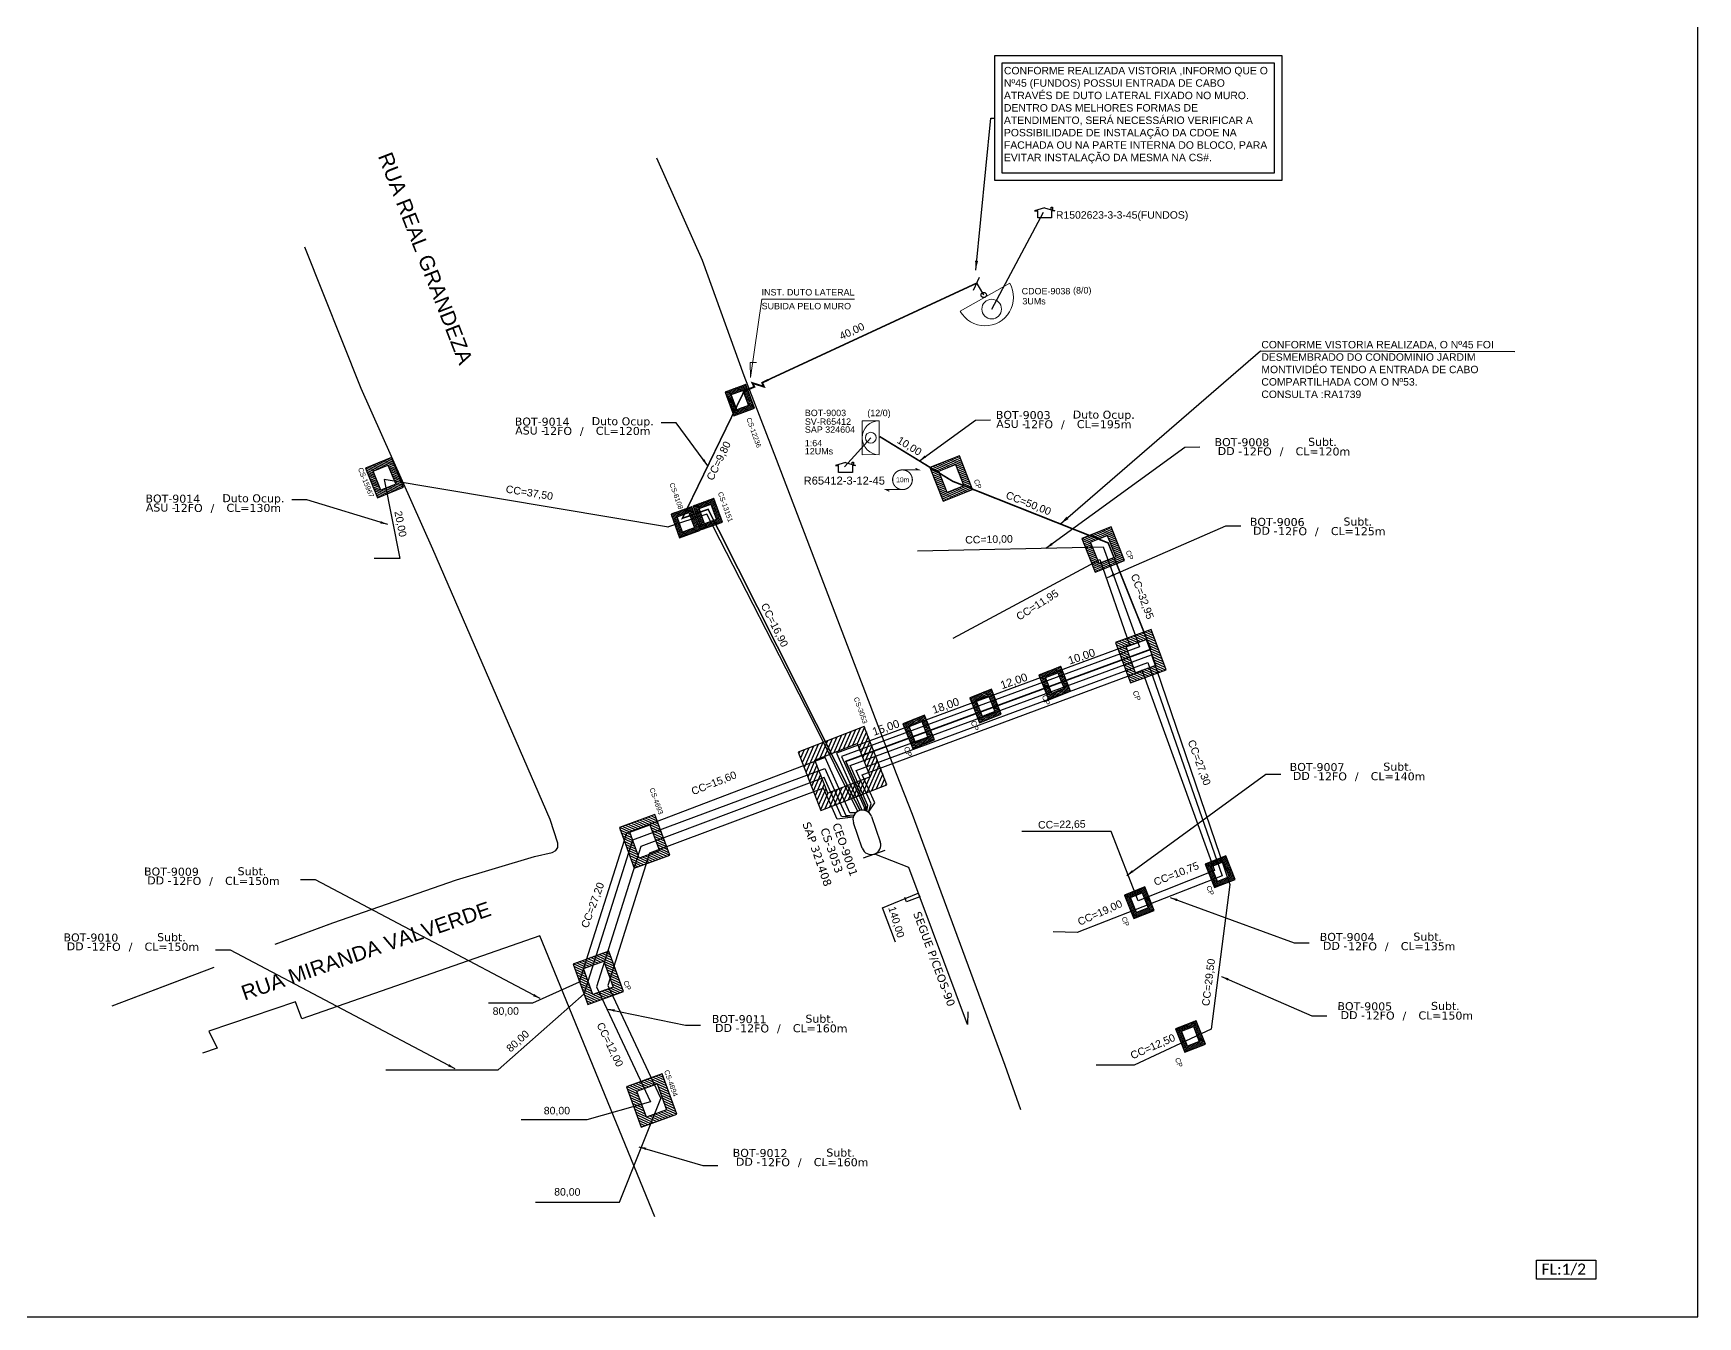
# Model space of a CAD drawing. Header units: metres. Extents: x -1286 to 428, y -500 to 94.
# Drawn here: x -892.5 to -445.1, y -499.8 to -154.9 of the extents above; entities that cross this region are included whole.
import ezdxf
from ezdxf.enums import TextEntityAlignment as Align

# ---------------------------------------------------------------- set-up
doc = ezdxf.new("R2010")
doc.units = ezdxf.units.M
for name, color, linetype in [('10.1-Caixas Subterrâneas', 5, 'Continuous'), ('20.4-CEOS', 1, 'Continuous'), ('20.5-CEO', 1, 'Continuous'), ('CAP a instalar', 1, 'Continuous'), ('Folga', 1, 'Continuous'), ('label_cabos', 7, 'Continuous'), ('Legenda', 1, 'Continuous'), ('QUADRA', 7, 'Continuous'), ('Subida Lateral', 5, 'Continuous')]:
    doc.layers.add(name, color=color, linetype=linetype)
for name, color, linetype, lineweight in [("20.0-LEGENDA DOS CDO'S", 1, 'Continuous', 0), ('20.1-CDO_INTERIOR', 1, 'Continuous', 0), ('Segmento Logradouro Texto', 238, 'Continuous', 0)]:
    doc.layers.add(name, color=color, linetype=linetype, lineweight=lineweight)
doc.layers.add('EXTRA', color=50, linetype='Continuous', plot=False)
doc.styles.add('ARIAL', font='arial.ttf')
doc.styles.add('DIGICADE', font='arial.ttf')
doc.styles.add('siredit', font='verdana.ttf')
doc.styles.add('WMF-Calibri0', font='calibri.ttf')
doc.linetypes.add('FENCELINE1', pattern='A,0.25,-0.1,[133,ltypeshp.shx,S=0.1,R=0,X=-0.1,Y=0],-0.1,1', length=1.45)
doc.dimstyles.new('ISO-25', dxfattribs={"dimtxt": 2.5, "dimasz": 2.5, "dimexe": 1.25, "dimexo": 0.625, "dimtad": 1, "dimtxsty": 'Standard', "dimcen": 2.5, "dimadec": 0, "dimazin": 0, "dimtfac": 1, "dimtmove": 0, "dimatfit": 3, "dimfxl": 0, "dimarcsym": 0})

# ---------------------------------------------------------------- blocks, each defined once
blk = doc.blocks.new('*X70')
at = {"color": 0, "linetype": 'Continuous'}
for p, q in [((-1.25, 0.34099), (-0.49099, 1.1)), ((-1.25, 0.517767), (-0.667767, 1.1)), ((-1.25, 0.694544), (-0.844544, 1.1)), ((-1.25, 0.87132), (-1.02132, 1.1)), ((-1.25, 1.048097), (-1.198097, 1.1)), ((-1.25, 0.164214), (-0.8035, 0.610714)), ((-0.789214, 0.625), (-0.314214, 1.1)), ((-0.612437, 0.625), (-0.137437, 1.1)), ((-0.43566, 0.625), (0.03934, 1.1)), ((-0.258883, 0.625), (0.216117, 1.1)), ((-0.082107, 0.625), (0.392893, 1.1)), ((0.09467, 0.625), (0.56967, 1.1)), ((0.271447, 0.625), (0.746447, 1.1)), ((0.448223, 0.625), (0.923223, 1.1)), ((0.625, 0.625), (1.1, 1.1)), ((0.801777, 0.625), (1.25, 1.073223)), ((0.8035, 0.449947), (1.25, 0.896447)), ((0.8035, 0.27317), (1.25, 0.71967)), ((-1.25, -0.012563), (-0.8035, 0.433937)), ((-1.25, -0.18934), (-0.8035, 0.25716)), ((-1.25, -0.366117), (-0.8035, 0.080383)), ((0.8035, 0.096393), (1.25, 0.542893)), ((0.8035, -0.080383), (1.25, 0.366117)), ((0.8035, -0.25716), (1.25, 0.18934)), ((0.8035, -0.433937), (1.25, 0.012563)), ((-1.25, -0.542893), (-0.8035, -0.096393)), ((-1.25, -0.71967), (-0.8035, -0.27317)), ((-1.25, -0.896447), (-0.8035, -0.449947)), ((0.49099, -1.1), (1.25, -0.34099)), ((0.667767, -1.1), (1.25, -0.517767)), ((0.8035, -0.610714), (1.25, -0.164214)), ((-1.25, -1.073223), (-0.801777, -0.625)), ((-1.1, -1.1), (-0.625, -0.625)), ((-0.923223, -1.1), (-0.448223, -0.625)), ((-0.746447, -1.1), (-0.271447, -0.625)), ((-0.56967, -1.1), (-0.09467, -0.625)), ((-0.392893, -1.1), (0.082107, -0.625)), ((-0.216117, -1.1), (0.258883, -0.625)), ((-0.03934, -1.1), (0.43566, -0.625)), ((0.137437, -1.1), (0.612437, -0.625)), ((0.314214, -1.1), (0.789214, -0.625)), ((0.844544, -1.1), (1.25, -0.694544)), ((1.02132, -1.1), (1.25, -0.87132)), ((1.198097, -1.1), (1.25, -1.048097))]:
    blk.add_line(p, q, dxfattribs=at)
blk = doc.blocks.new('MANHOLE_MQ')
at = {"color": 0, "linetype": 'Continuous'}
for p, q in [((0.00000623, 0.00000569), (-0.00000627, 0.00000569)), ((-0.00000627, 0.00000569), (-0.00000627, -0.00000531)), ((-0.00000404, 0.00000331), (0.00000399, 0.00000331)), ((-0.00000404, -0.00000294), (-0.00000404, 0.00000331)), ((0.00000399, 0.00000331), (0.00000399, -0.00000294)), ((0.00000623, -0.00000531), (0.00000623, 0.00000569)), ((-0.00000627, -0.00000531), (0.00000623, -0.00000531)), ((0.00000399, -0.00000294), (-0.00000404, -0.00000294)), ((0.00000399, -0.00000294), (0.00000399, -0.00000294))]:
    blk.add_line(p, q, dxfattribs=at)
at = {"color": 0, "linetype": 'Continuous', "xscale": 5e-06, "yscale": 5e-06, "zscale": 1e-05}
blk.add_blockref('*X70', (-0.00000002, 0.00000019), dxfattribs=at)
blk = doc.blocks.new('LEGENDA DOS CABOS')
at = {"layer": 'EXTRA', "color": 0, "style": 'siredit'}
for tag, p in [('ID', (4.6, 0.97)), ('XX', (9.03, 0.97))]:
    blk.add_attdef(tag, text='', height=0.48, rotation=359.69, dxfattribs=at).set_placement(p, align=Align.MIDDLE_CENTER)
at = {"layer": 'Legenda', "color": 0, "style": 'siredit'}
for tag, p in [('TIPO_CABO', (1.31, 0)), ('CABO', (4.69, -0.05)), ('/', (6.81, -0.05)), ('METROS', (10.03, -0.05))]:
    blk.add_attdef(tag, text='', height=0.8, rotation=359.69, dxfattribs=at).set_placement(p, align=Align.MIDDLE_CENTER)
blk = doc.blocks.new('SURVEY_SURVEY')
for p, q in [((0, 0.0000127), (-0.0000126, 0.000009)), ((-0.0000126, 0.000009), (-0.0000086, 0.000009)), ((-0.0000086, 0), (-0.0000086, 0.000009)), ((0.0000086, 0), (-0.0000086, 0)), ((0, 0.0000127), (0.0000126, 0.000009)), ((0.0000084, 0.0000132), (0.0000098, 0.0000132)), ((0.0000084, 0.0000103), (0.0000084, 0.0000132)), ((0.0000126, 0.000009), (0.0000086, 0.000009)), ((0.0000086, 0.000009), (0.0000086, 0)), ((0.0000098, 0.0000132), (0.0000098, 0.0000099))]:
    blk.add_line(p, q)
blk = doc.blocks.new('A$C07E14978')
at = {"layer": 'Folga', "color": 0, "const_width": 0.146}
blk.add_lwpolyline([(2.23, 2.92, 1.000012), (2.23, 0.28, 0.999978)], format="xyb", close=True, dxfattribs=at)
at = {"layer": 'Folga', "color": 0, "const_width": 0.137}
for points in [[(2.23, 2.92), (4.42, 2.92), (3.98, 3.13)], [(2.23, 0.28), (0.03, 0.28), (0.47, 0.06)]]:
    blk.add_lwpolyline(points, dxfattribs=at)
at = {"layer": 'Folga', "color": 0}
blk.add_text('10m', height=0.659, dxfattribs=at).set_placement((1.38, 1.27))

msp = doc.modelspace()

# ---------------------------------------------------------------- linework, layer by layer
msp.add_lwpolyline([(-1286.07, -499.81), (-445.07, -499.81), (-445.07, 94.19), (-1286.07, 94.19)], close=True)
at = {"color": 3}
for points in [[(-634, -160.82), (-556.88, -160.82), (-556.88, -194.48), (-634, -194.48)], [(-632, -162.82), (-558.88, -162.82), (-558.88, -192.48), (-632, -192.48)]]:
    msp.add_lwpolyline(points, close=True, dxfattribs=at)
at = {"color": 4}
for points in [[(-634.84, -229), (-620.88, -202.92)], [(-667.34, -263.56), (-674.41, -271.37)]]:
    msp.add_lwpolyline(points, dxfattribs=at)
at = {"color": 3}
msp.add_lwpolyline([(-639.72, -223.95), (-638.09, -220.4)], dxfattribs=at)
at = {"color": 7}
msp.add_lwpolyline([(-488.37, -484.64), (-472.44, -484.64), (-472.44, -489.7), (-488.37, -489.7)], close=True, dxfattribs=at)
at = {"layer": '10.1-Caixas Subterrâneas', "color": 30}
msp.add_lwpolyline([(-660.71, -399.19), (-664.21, -389.9), (-654.61, -385.95), (-654.15, -386.97), (-657.77, -388.29), (-658.22, -387.13)], dxfattribs=at)
at = {"layer": "20.0-LEGENDA DOS CDO'S", "color": 1}
msp.add_line((-643.28, -229.6), (-629.97, -222.07), dxfattribs=at)
at = {"layer": "20.0-LEGENDA DOS CDO'S", "color": 2}
msp.add_lwpolyline([(-671.73, -226.33), (-696.61, -226.33), (-699.7, -247.38), (-699.72, -243.37), (-698.02, -243.37)], dxfattribs=at)
at = {"layer": "20.0-LEGENDA DOS CDO'S", "color": 1}
msp.add_circle((-634.84, -229), 2.64, dxfattribs=at)
msp.add_arc((-636.63, -225.84), 7.65, 209.4851, 29.4851, dxfattribs=at)
at = {"layer": '20.1-CDO_INTERIOR', "color": 1, "lineweight": 18}
msp.add_lwpolyline([(-669.62, -268.13), (-669.63, -258.99), (-665.06, -258.99), (-665.05, -268.12)], close=True, dxfattribs=at)
msp.add_circle((-667.34, -263.56), 1.46, dxfattribs=at)
msp.add_arc((-665.06, -263.56), 4.57, 90.0276, 270.0276, dxfattribs=at)
at = {"layer": '20.5-CEO', "color": 5}
for p, q in [((-667.14, -365.38), (-664.78, -372.2)), ((-669.64, -373.89), (-672, -367.06))]:
    msp.add_line(p, q, dxfattribs=at)
msp.add_lwpolyline([(-669.3, -376.49), (-663.44, -374.46)], dxfattribs=at)
for centre, start, end in [((-669.57, -366.22), 19.0935, 199.0935), ((-667.21, -373.04), 199.0935, 19.0935)]:
    msp.add_arc(centre, 2.57, start, end, dxfattribs=at)
at = {"layer": 'CAP a instalar', "color": 1, "linetype": 'FENCELINE1', "ltscale": 5, "const_width": 0.4}
for points in [[(-694.84, -247.97), (-638.86, -222.02), (-636.98, -225.22)], [(-701.52, -251.33), (-717.98, -285.23), (-711.06, -282.81), (-670.24, -363.74)]]:
    msp.add_lwpolyline(points, dxfattribs=at)
at = {"layer": 'CAP a instalar', "color": 1, "linetype": 'FENCELINE1', "ltscale": 5}
msp.add_lwpolyline([(-664.94, -263.26, 0.43, 0.43, 0), (-645.36, -275.26, 0.43, 0.43, 0), (-603.53, -291.85, 0.43, 0.43, 0), (-592.06, -320.43, 0.43, 0.43, 0), (-668.57, -348.54, 0.43, 0.43, 0), (-674.07, -350.56, 0.43, 0.43, 0), (-668.7, -362.59, 0.43, 0.43, 0), (-668.68, -363.81, 0, 0, 0)], format="xyseb", dxfattribs=at)
at = {"layer": 'CAP a instalar', "color": 7, "linetype": 'FENCELINE1', "ltscale": 5}
for points in [[(-721.73, -287.59), (-798.15, -274.82), (-793.95, -296.06), (-800.84, -296)], [(-683.04, -339.5), (-711.38, -284.15), (-721.96, -287.65)], [(-654.8, -293.93), (-604.84, -292.91), (-595.14, -319.8), (-675.19, -349.23), (-669.09, -362.9), (-669.15, -363.65)], [(-645.24, -317.45), (-605.76, -296.28), (-597.84, -319.26), (-676.58, -348.39), (-669.97, -363.22), (-669.89, -363.62)], [(-668.41, -363.94), (-668.11, -362.42), (-672.92, -351.64), (-591.93, -321.92), (-570.79, -383.61), (-575.84, -422.5), (-596.51, -432.2), (-606.77, -432.2)], [(-667.96, -364.2), (-667.23, -362), (-671.25, -352.97), (-592.89, -324.01), (-572.88, -381.29), (-611.91, -396.58), (-618.36, -396.4)], [(-667.93, -364.21), (-666.26, -361.69), (-669.64, -354.13), (-594.39, -326.22), (-574.93, -379.85), (-595.5, -388.04), (-602.76, -369.41), (-626.73, -369.41)], [(-670.86, -364.03), (-683.04, -339.5)], [(-797.67, -433.44), (-767.48, -433.44), (-744.36, -413.05), (-731.29, -371.68), (-679.65, -352.49), (-674.03, -365.1), (-671.83, -364.91)], [(-671.42, -364.39), (-672.95, -364.42), (-679.6, -349.51), (-733.04, -369.83), (-745.71, -409.9), (-758.28, -415.51), (-770.07, -415.51)], [(-672.03, -365.51), (-675.19, -365.41), (-679.89, -354.88), (-729.16, -373.41), (-741.08, -411.13), (-726.58, -442.05), (-743.65, -446.88), (-761.34, -446.88)], [(-672.08, -365.59), (-676.34, -366.08), (-680.04, -357.78), (-726.79, -375.21), (-738.02, -410.75), (-723.76, -441.19)], [(-757.43, -468.99), (-734.88, -468.99), (-723.76, -441.19)]]:
    msp.add_lwpolyline(points, dxfattribs=at)
at = {"layer": 'CAP a instalar', "color": 5, "linetype": 'FENCELINE1', "ltscale": 5}
msp.add_lwpolyline([(-641.24, -417.91), (-641.38, -421.31), (-657.08, -379.1), (-666.23, -375.49)], dxfattribs=at)
at = {"layer": 'CAP a instalar', "color": 1}
msp.add_circle((-636.98, -225.22), 0.708, dxfattribs=at)
at = {"layer": 'QUADRA', "color": 4}
for points in [[(-724.91, -188.37), (-712.66, -215.88), (-701.43, -246.85), (-692.76, -269.37), (-660.52, -353.78), (-656.25, -364.75), (-631.29, -432.24), (-627.11, -444.11)], [(-804.29, -250.35), (-819.51, -212.32)], [(-785.05, -293.5), (-804.29, -250.35)], [(-753.53, -366.19), (-785.05, -293.5)], [(-751.48, -372.56), (-753.53, -366.19)], [(-778.67, -382.41), (-757.74, -376.13), (-752.97, -375.02), (-752.02, -374.55), (-751.46, -373.69), (-751.48, -372.56)], [(-827.17, -399.62), (-811.98, -393.93), (-778.67, -382.41)], [(-725.39, -472.98), (-756.28, -397.43), (-820.32, -419.74), (-822.02, -415.2), (-845.23, -423.07), (-843.07, -427.61), (-847.01, -428.99)], [(-827.44, -399.72), (-811.98, -393.93)], [(-871.25, -416.29), (-843.87, -405.89)], [(-871.25, -416.29), (-850.01, -408.23)]]:
    msp.add_lwpolyline(points, dxfattribs=at)
at = {"layer": 'Subida Lateral', "color": 5, "const_width": 0.5}
msp.add_lwpolyline([(-694.84, -247.97), (-696.54, -248.8), (-696.04, -249.86), (-699.15, -248.89), (-698.64, -249.9), (-701.58, -251.14)], dxfattribs=at)

# ---------------------------------------------------------------- block references
at = {"color": 255, "xscale": 215053.7634408602, "yscale": 215053.7634408602, "zscale": 215053.7634408602}
for p in [(-620.62, -204.49), (-674.14, -272.94)]:
    msp.add_blockref('SURVEY_SURVEY', p, dxfattribs=at)
at = {"layer": '10.1-Caixas Subterrâneas', "color": 30}
for p, xscale, yscale, zscale, rotation in [((-702.45, -253.41), 540561.5258944549, 540561.5258944549, 540561.5258944549, 110.0743727343682), ((-797.95, -274.26), 686605.0608315202, 686605.0608315202, 686605.0608315202, 112.1954691145495), ((-645.57, -274.46), 773197.3293819332, 773197.3293819332, 773197.3293819332, 111.6655130153824), ((-711.08, -284.04), 540561.5258944549, 540561.5258944549, 540561.5258944549, 110.0743727343682), ((-716.99, -286.26), 540561.5258944549, 540561.5258944549, 540561.5258944549, 110.0743727343682), ((-604.75, -293.55), 773197.3293819332, 773197.3293819332, 773197.3293819332, 111.6655130153824), ((-594.59, -322.19), 926393.9603065822, 926393.9603065822, 926393.9603065822, 110.0743727343682), ((-617.8, -329.46), 571966.137879279, 571966.137879279, 571966.137879279, 111.6655130153824), ((-636.41, -335.62), 571966.137879279, 571966.137879279, 571966.137879279, 111.6655130153824), ((-654.38, -342.6), 571966.137879279, 571966.137879279, 571966.137879279, 111.6655130153824), ((-675.08, -352.21), 1526758.015682302, 1526758.015682302, 1526758.015682302, 201.2678621578099), ((-727.99, -371.98), 926393.9603065822, 926393.9603065822, 926393.9603065822, 110.0743727343682), ((-573.32, -380.17), 540561.525894455, 540561.525894455, 540561.525894455, 111.6655130153824), ((-595.07, -388.5), 540561.525894455, 540561.525894455, 540561.525894455, 111.6655130153824), ((-740.42, -408.65), 926393.9603065822, 926393.9603065822, 926393.9603065822, 110.0743727343682), ((-581.32, -424.44), 540561.525894455, 540561.525894455, 540561.525894455, 111.6655130153824), ((-726.07, -441.6), 926393.9603065822, 926393.9603065822, 926393.9603065822, 110.0743727343682)]:
    msp.add_blockref('MANHOLE_MQ', p, dxfattribs=dict(at, xscale=xscale, yscale=yscale, zscale=zscale, rotation=rotation))
at = {"layer": 'Folga', "xscale": 2.006958307478562, "yscale": 2.006958307478562, "zscale": 2.006958307478562}
msp.add_blockref('A$C07E14978', (-663.3, -278.08), dxfattribs=at)
at = {"layer": 'label_cabos', "color": 0, "lineweight": 0}
ref = msp.add_blockref('LEGENDA DOS CABOS', (-764.78, -262.76), dxfattribs=dict(at, xscale=2.150537634408602, yscale=2.150537634408602, zscale=2.150537634408602))
ref.add_attrib('ID', 'BOT-9014', dxfattribs={"color": 0, "height": 2.151, "rotation": 359.69, "style": 'siredit'}).set_placement((-755.67, -259.26), align=Align.MIDDLE_CENTER)
ref.add_attrib('CABO', '12FO', dxfattribs={"color": 0, "height": 2.151, "rotation": 359.69, "style": 'siredit'}).set_placement((-751.53, -261.74), align=Align.MIDDLE_CENTER)
ref.add_attrib('METROS', 'CL=120m', dxfattribs={"color": 0, "height": 2.151, "rotation": 359.69, "style": 'siredit'}).set_placement((-733.91, -261.74), align=Align.MIDDLE_CENTER)
ref.add_attrib('XX', 'Duto Ocup.', dxfattribs={"color": 0, "height": 2.151, "rotation": 359.69, "style": 'siredit'}).set_placement((-734.02, -259.16), align=Align.MIDDLE_CENTER)
ref.add_attrib('/', '/', dxfattribs={"color": 0, "height": 2.15, "rotation": 359.69, "style": 'siredit'}).set_placement((-745.02, -261.74), align=Align.MIDDLE_CENTER)
ref.add_attrib('TIPO_CABO', 'ASU -', dxfattribs={"color": 0, "height": 2.151, "rotation": 359.69, "style": 'siredit'}).set_placement((-758.89, -261.64), align=Align.MIDDLE_CENTER)
ref = msp.add_blockref('LEGENDA DOS CABOS', (-635.49, -260.97), dxfattribs=dict(at, xscale=2.150537634408602, yscale=2.150537634408602, zscale=2.150537634408602))
ref.add_attrib('ID', 'BOT-9003', dxfattribs={"color": 0, "height": 2.151, "rotation": 359.69, "style": 'siredit'}).set_placement((-626.37, -257.47), align=Align.MIDDLE_CENTER)
ref.add_attrib('CABO', '12FO', dxfattribs={"color": 0, "height": 2.151, "rotation": 359.69, "style": 'siredit'}).set_placement((-622.23, -259.95), align=Align.MIDDLE_CENTER)
ref.add_attrib('METROS', 'CL=195m', dxfattribs={"color": 0, "height": 2.151, "rotation": 359.69, "style": 'siredit'}).set_placement((-604.61, -259.95), align=Align.MIDDLE_CENTER)
ref.add_attrib('XX', 'Duto Ocup.', dxfattribs={"color": 0, "height": 2.151, "rotation": 359.69, "style": 'siredit'}).set_placement((-604.72, -257.38), align=Align.MIDDLE_CENTER)
ref.add_attrib('/', '/', dxfattribs={"color": 0, "height": 2.15, "rotation": 359.69, "style": 'siredit'}).set_placement((-615.72, -259.95), align=Align.MIDDLE_CENTER)
ref.add_attrib('TIPO_CABO', 'ASU -', dxfattribs={"color": 0, "height": 2.151, "rotation": 359.69, "style": 'siredit'}).set_placement((-629.59, -259.85), align=Align.MIDDLE_CENTER)
ref = msp.add_blockref('LEGENDA DOS CABOS', (-576.7, -268.28), dxfattribs=dict(at, xscale=2.150537634408602, yscale=2.150537634408602, zscale=2.150537634408602))
ref.add_attrib('ID', 'BOT-9008', dxfattribs={"color": 0, "height": 2.151, "rotation": 359.69, "style": 'siredit'}).set_placement((-567.58, -264.78), align=Align.MIDDLE_CENTER)
ref.add_attrib('CABO', '12FO', dxfattribs={"color": 0, "height": 2.151, "rotation": 359.69, "style": 'siredit'}).set_placement((-563.44, -267.26), align=Align.MIDDLE_CENTER)
ref.add_attrib('METROS', 'CL=120m', dxfattribs={"color": 0, "height": 2.151, "rotation": 359.69, "style": 'siredit'}).set_placement((-545.82, -267.26), align=Align.MIDDLE_CENTER)
ref.add_attrib('XX', 'Subt.', dxfattribs={"color": 0, "height": 2.151, "rotation": 359.69, "style": 'siredit'}).set_placement((-545.93, -264.68), align=Align.MIDDLE_CENTER)
ref.add_attrib('/', '/', dxfattribs={"color": 0, "height": 2.15, "rotation": 359.69, "style": 'siredit'}).set_placement((-556.93, -267.26), align=Align.MIDDLE_CENTER)
ref.add_attrib('TIPO_CABO', 'DD -', dxfattribs={"color": 0, "height": 2.151, "rotation": 359.69, "style": 'siredit'}).set_placement((-570.81, -267.16), align=Align.MIDDLE_CENTER)
ref = msp.add_blockref('LEGENDA DOS CABOS', (-864.07, -283.46), dxfattribs=dict(at, xscale=2.150537634408602, yscale=2.150537634408602, zscale=2.150537634408602))
ref.add_attrib('ID', 'BOT-9014', dxfattribs={"color": 0, "height": 2.151, "rotation": 359.69, "style": 'siredit'}).set_placement((-854.95, -279.95), align=Align.MIDDLE_CENTER)
ref.add_attrib('CABO', '12FO', dxfattribs={"color": 0, "height": 2.151, "rotation": 359.69, "style": 'siredit'}).set_placement((-850.81, -282.44), align=Align.MIDDLE_CENTER)
ref.add_attrib('METROS', 'CL=130m', dxfattribs={"color": 0, "height": 2.151, "rotation": 359.69, "style": 'siredit'}).set_placement((-833.19, -282.44), align=Align.MIDDLE_CENTER)
ref.add_attrib('XX', 'Duto Ocup.', dxfattribs={"color": 0, "height": 2.151, "rotation": 359.69, "style": 'siredit'}).set_placement((-833.3, -279.86), align=Align.MIDDLE_CENTER)
ref.add_attrib('/', '/', dxfattribs={"color": 0, "height": 2.15, "rotation": 359.69, "style": 'siredit'}).set_placement((-844.3, -282.44), align=Align.MIDDLE_CENTER)
ref.add_attrib('TIPO_CABO', 'ASU -', dxfattribs={"color": 0, "height": 2.151, "rotation": 359.69, "style": 'siredit'}).set_placement((-858.18, -282.34), align=Align.MIDDLE_CENTER)
ref = msp.add_blockref('LEGENDA DOS CABOS', (-567.21, -289.71), dxfattribs=dict(at, xscale=2.150537634408602, yscale=2.150537634408602, zscale=2.150537634408602))
ref.add_attrib('ID', 'BOT-9006', dxfattribs={"color": 0, "height": 2.151, "rotation": 359.69, "style": 'siredit'}).set_placement((-558.09, -286.21), align=Align.MIDDLE_CENTER)
ref.add_attrib('CABO', '12FO', dxfattribs={"color": 0, "height": 2.151, "rotation": 359.69, "style": 'siredit'}).set_placement((-553.96, -288.69), align=Align.MIDDLE_CENTER)
ref.add_attrib('METROS', 'CL=125m', dxfattribs={"color": 0, "height": 2.151, "rotation": 359.69, "style": 'siredit'}).set_placement((-536.33, -288.69), align=Align.MIDDLE_CENTER)
ref.add_attrib('XX', 'Subt.', dxfattribs={"color": 0, "height": 2.151, "rotation": 359.69, "style": 'siredit'}).set_placement((-536.44, -286.11), align=Align.MIDDLE_CENTER)
ref.add_attrib('/', '/', dxfattribs={"color": 0, "height": 2.15, "rotation": 359.69, "style": 'siredit'}).set_placement((-547.45, -288.69), align=Align.MIDDLE_CENTER)
ref.add_attrib('TIPO_CABO', 'DD -', dxfattribs={"color": 0, "height": 2.151, "rotation": 359.69, "style": 'siredit'}).set_placement((-561.32, -288.59), align=Align.MIDDLE_CENTER)
ref = msp.add_blockref('LEGENDA DOS CABOS', (-556.5, -355.59), dxfattribs=dict(at, xscale=2.150537634408602, yscale=2.150537634408602, zscale=2.150537634408602))
ref.add_attrib('ID', 'BOT-9007', dxfattribs={"color": 0, "height": 2.151, "rotation": 359.69, "style": 'siredit'}).set_placement((-547.38, -352.08), align=Align.MIDDLE_CENTER)
ref.add_attrib('CABO', '12FO', dxfattribs={"color": 0, "height": 2.151, "rotation": 359.69, "style": 'siredit'}).set_placement((-543.24, -354.57), align=Align.MIDDLE_CENTER)
ref.add_attrib('METROS', 'CL=140m', dxfattribs={"color": 0, "height": 2.151, "rotation": 359.69, "style": 'siredit'}).set_placement((-525.62, -354.57), align=Align.MIDDLE_CENTER)
ref.add_attrib('XX', 'Subt.', dxfattribs={"color": 0, "height": 2.151, "rotation": 359.69, "style": 'siredit'}).set_placement((-525.73, -351.99), align=Align.MIDDLE_CENTER)
ref.add_attrib('/', '/', dxfattribs={"color": 0, "height": 2.15, "rotation": 359.69, "style": 'siredit'}).set_placement((-536.73, -354.57), align=Align.MIDDLE_CENTER)
ref.add_attrib('TIPO_CABO', 'DD -', dxfattribs={"color": 0, "height": 2.151, "rotation": 359.69, "style": 'siredit'}).set_placement((-550.6, -354.47), align=Align.MIDDLE_CENTER)
ref = msp.add_blockref('LEGENDA DOS CABOS', (-864.45, -383.7), dxfattribs=dict(at, xscale=2.150537634408602, yscale=2.150537634408602, zscale=2.150537634408602))
ref.add_attrib('ID', 'BOT-9009', dxfattribs={"color": 0, "height": 2.151, "rotation": 359.69, "style": 'siredit'}).set_placement((-855.33, -380.19), align=Align.MIDDLE_CENTER)
ref.add_attrib('CABO', '12FO', dxfattribs={"color": 0, "height": 2.151, "rotation": 359.69, "style": 'siredit'}).set_placement((-851.19, -382.68), align=Align.MIDDLE_CENTER)
ref.add_attrib('METROS', 'CL=150m', dxfattribs={"color": 0, "height": 2.151, "rotation": 359.69, "style": 'siredit'}).set_placement((-833.57, -382.68), align=Align.MIDDLE_CENTER)
ref.add_attrib('XX', 'Subt.', dxfattribs={"color": 0, "height": 2.151, "rotation": 359.69, "style": 'siredit'}).set_placement((-833.68, -380.1), align=Align.MIDDLE_CENTER)
ref.add_attrib('/', '/', dxfattribs={"color": 0, "height": 2.15, "rotation": 359.69, "style": 'siredit'}).set_placement((-844.68, -382.68), align=Align.MIDDLE_CENTER)
ref.add_attrib('TIPO_CABO', 'DD -', dxfattribs={"color": 0, "height": 2.151, "rotation": 359.69, "style": 'siredit'}).set_placement((-858.56, -382.57), align=Align.MIDDLE_CENTER)
ref = msp.add_blockref('LEGENDA DOS CABOS', (-886.09, -401.4), dxfattribs=dict(at, xscale=2.150537634408602, yscale=2.150537634408602, zscale=2.150537634408602))
ref.add_attrib('ID', 'BOT-9010', dxfattribs={"color": 0, "height": 2.151, "rotation": 359.69, "style": 'siredit'}).set_placement((-876.97, -397.9), align=Align.MIDDLE_CENTER)
ref.add_attrib('CABO', '12FO', dxfattribs={"color": 0, "height": 2.151, "rotation": 359.69, "style": 'siredit'}).set_placement((-872.84, -400.38), align=Align.MIDDLE_CENTER)
ref.add_attrib('METROS', 'CL=150m', dxfattribs={"color": 0, "height": 2.151, "rotation": 359.69, "style": 'siredit'}).set_placement((-855.21, -400.38), align=Align.MIDDLE_CENTER)
ref.add_attrib('XX', 'Subt.', dxfattribs={"color": 0, "height": 2.151, "rotation": 359.69, "style": 'siredit'}).set_placement((-855.32, -397.81), align=Align.MIDDLE_CENTER)
ref.add_attrib('/', '/', dxfattribs={"color": 0, "height": 2.15, "rotation": 359.69, "style": 'siredit'}).set_placement((-866.32, -400.38), align=Align.MIDDLE_CENTER)
ref.add_attrib('TIPO_CABO', 'DD -', dxfattribs={"color": 0, "height": 2.151, "rotation": 359.69, "style": 'siredit'}).set_placement((-880.2, -400.28), align=Align.MIDDLE_CENTER)
ref = msp.add_blockref('LEGENDA DOS CABOS', (-548.42, -401.26), dxfattribs=dict(at, xscale=2.150537634408602, yscale=2.150537634408602, zscale=2.150537634408602))
ref.add_attrib('ID', 'BOT-9004', dxfattribs={"color": 0, "height": 2.151, "rotation": 359.69, "style": 'siredit'}).set_placement((-539.3, -397.76), align=Align.MIDDLE_CENTER)
ref.add_attrib('CABO', '12FO', dxfattribs={"color": 0, "height": 2.151, "rotation": 359.69, "style": 'siredit'}).set_placement((-535.16, -400.24), align=Align.MIDDLE_CENTER)
ref.add_attrib('METROS', 'CL=135m', dxfattribs={"color": 0, "height": 2.151, "rotation": 359.69, "style": 'siredit'}).set_placement((-517.54, -400.24), align=Align.MIDDLE_CENTER)
ref.add_attrib('XX', 'Subt.', dxfattribs={"color": 0, "height": 2.151, "rotation": 359.69, "style": 'siredit'}).set_placement((-517.65, -397.67), align=Align.MIDDLE_CENTER)
ref.add_attrib('/', '/', dxfattribs={"color": 0, "height": 2.15, "rotation": 359.69, "style": 'siredit'}).set_placement((-528.65, -400.24), align=Align.MIDDLE_CENTER)
ref.add_attrib('TIPO_CABO', 'DD -', dxfattribs={"color": 0, "height": 2.151, "rotation": 359.69, "style": 'siredit'}).set_placement((-542.52, -400.14), align=Align.MIDDLE_CENTER)
ref = msp.add_blockref('LEGENDA DOS CABOS', (-543.67, -419.89), dxfattribs=dict(at, xscale=2.150537634408602, yscale=2.150537634408602, zscale=2.150537634408602))
ref.add_attrib('ID', 'BOT-9005', dxfattribs={"color": 0, "height": 2.151, "rotation": 359.69, "style": 'siredit'}).set_placement((-534.55, -416.38), align=Align.MIDDLE_CENTER)
ref.add_attrib('CABO', '12FO', dxfattribs={"color": 0, "height": 2.151, "rotation": 359.69, "style": 'siredit'}).set_placement((-530.42, -418.86), align=Align.MIDDLE_CENTER)
ref.add_attrib('METROS', 'CL=150m', dxfattribs={"color": 0, "height": 2.151, "rotation": 359.69, "style": 'siredit'}).set_placement((-512.79, -418.86), align=Align.MIDDLE_CENTER)
ref.add_attrib('XX', 'Subt.', dxfattribs={"color": 0, "height": 2.151, "rotation": 359.69, "style": 'siredit'}).set_placement((-512.9, -416.29), align=Align.MIDDLE_CENTER)
ref.add_attrib('/', '/', dxfattribs={"color": 0, "height": 2.15, "rotation": 359.69, "style": 'siredit'}).set_placement((-523.91, -418.86), align=Align.MIDDLE_CENTER)
ref.add_attrib('TIPO_CABO', 'DD -', dxfattribs={"color": 0, "height": 2.151, "rotation": 359.69, "style": 'siredit'}).set_placement((-537.78, -418.76), align=Align.MIDDLE_CENTER)
ref = msp.add_blockref('LEGENDA DOS CABOS', (-711.83, -423.33), dxfattribs=dict(at, xscale=2.150537634408602, yscale=2.150537634408602, zscale=2.150537634408602))
ref.add_attrib('ID', 'BOT-9011', dxfattribs={"color": 0, "height": 2.151, "rotation": 359.69, "style": 'siredit'}).set_placement((-702.71, -419.82), align=Align.MIDDLE_CENTER)
ref.add_attrib('CABO', '12FO', dxfattribs={"color": 0, "height": 2.151, "rotation": 359.69, "style": 'siredit'}).set_placement((-698.57, -422.31), align=Align.MIDDLE_CENTER)
ref.add_attrib('METROS', 'CL=160m', dxfattribs={"color": 0, "height": 2.151, "rotation": 359.69, "style": 'siredit'}).set_placement((-680.95, -422.31), align=Align.MIDDLE_CENTER)
ref.add_attrib('XX', 'Subt.', dxfattribs={"color": 0, "height": 2.151, "rotation": 359.69, "style": 'siredit'}).set_placement((-681.06, -419.73), align=Align.MIDDLE_CENTER)
ref.add_attrib('/', '/', dxfattribs={"color": 0, "height": 2.15, "rotation": 359.69, "style": 'siredit'}).set_placement((-692.06, -422.31), align=Align.MIDDLE_CENTER)
ref.add_attrib('TIPO_CABO', 'DD -', dxfattribs={"color": 0, "height": 2.151, "rotation": 359.69, "style": 'siredit'}).set_placement((-705.93, -422.21), align=Align.MIDDLE_CENTER)
ref = msp.add_blockref('LEGENDA DOS CABOS', (-706.2, -459.31), dxfattribs=dict(at, xscale=2.150537634408602, yscale=2.150537634408602, zscale=2.150537634408602))
ref.add_attrib('ID', 'BOT-9012', dxfattribs={"color": 0, "height": 2.151, "rotation": 359.69, "style": 'siredit'}).set_placement((-697.09, -455.8), align=Align.MIDDLE_CENTER)
ref.add_attrib('CABO', '12FO', dxfattribs={"color": 0, "height": 2.151, "rotation": 359.69, "style": 'siredit'}).set_placement((-692.95, -458.28), align=Align.MIDDLE_CENTER)
ref.add_attrib('METROS', 'CL=160m', dxfattribs={"color": 0, "height": 2.151, "rotation": 359.69, "style": 'siredit'}).set_placement((-675.33, -458.28), align=Align.MIDDLE_CENTER)
ref.add_attrib('XX', 'Subt.', dxfattribs={"color": 0, "height": 2.151, "rotation": 359.69, "style": 'siredit'}).set_placement((-675.44, -455.71), align=Align.MIDDLE_CENTER)
ref.add_attrib('/', '/', dxfattribs={"color": 0, "height": 2.15, "rotation": 359.69, "style": 'siredit'}).set_placement((-686.44, -458.28), align=Align.MIDDLE_CENTER)
ref.add_attrib('TIPO_CABO', 'DD -', dxfattribs={"color": 0, "height": 2.151, "rotation": 359.69, "style": 'siredit'}).set_placement((-700.31, -458.18), align=Align.MIDDLE_CENTER)

# ---------------------------------------------------------------- texts
at = {"color": 7, "style": 'ARIAL'}
msp.add_text('R1502623-3-3-45(FUNDOS)', height=2, dxfattribs=at).set_placement((-617.56, -204.7))
for s, height, style, p in [('R65412-3-12-45', 2.1505, 'ARIAL', (-685.4, -276.17)), ('FL:1/2', 3, 'WMF-Calibri0', (-487.02, -488.52))]:
    msp.add_text(s, height=height, dxfattribs=dict(style=style)).set_placement(p)
at = {"color": 3, "char_height": 2, "attachment_point": 1, "style": 'ARIAL'}
for s, insert in [('{\\C1;CONFORME REALIZADA VISTORIA ,INFORMO QUE O Nº45 (FUNDOS) POSSUI ENTRADA DE CABO ATRAVÉS DE DUTO LATERAL FIXADO NO MURO. DENTRO DAS MELHORES FORMAS DE ATENDIMENTO, SERÁ NECESSÁRIO VERIFICAR A POSSIBILIDADE DE INSTALAÇÃO DA CDOE NA FACHADA OU NA PARTE INTERNA DO BLOCO, PARA EVITAR INSTALAÇÃO DA MESMA NA CS#.}', (-631.55, -163.91)), ('{\\C1;CONFORME VISTORIA REALIZADA, O Nº45 FOI DESMEMBRADO DO CONDOMINIO JARDIM MONTIVIDÉO TENDO A ENTRADA DE CABO COMPARTILHADA COM O Nº53. \\PCONSULTA :RA1739}', (-562.36, -237.56))]:
    msp.add_mtext_dynamic_manual_height_columns(s, width=71.8129, gutter_width=12.5, heights=[0], dxfattribs=dict(at, insert=insert))
at = {"layer": '10.1-Caixas Subterrâneas', "color": 30, "style": 'ARIAL'}
for s, rotation, p in [('40,00', 24.8641, (-672.43, -234.93)), ('10,00', 328.5089, (-656.93, -265.8)), ('CC=9,80', 64.1128, (-708.24, -269.77)), ('CC=50,00', 338.3659, (-624.94, -281.18)), ('CC=16,90', 296.6526, (-693.2, -313.9))]:
    msp.add_text(s, height=2.021, rotation=rotation, dxfattribs=at).set_placement(p, align=Align.MIDDLE_CENTER)
for s, height, rotation, p in [('CS-12236', 1.347, 289.7597, (-700.82, -258.43)), ('CS-15967', 1.347, 291.8808, (-805.23, -271.9)), ('CC=37,50', 2.021, 350.7602, (-765.57, -278.3)), ('CS-6108', 1.347, 289.7597, (-721.5, -275.96)), ('CP', 1.347, 289.7597, (-639.67, -275.03)), ('CS-13151', 1.347, 289.7597, (-708.47, -278.41)), ('CC=10,00', 2.021, 1.2579, (-641.94, -292.03)), ('CP', 1.347, 289.7597, (-598.85, -294.13)), ('CC=32,95', 2.021, 290.2385, (-597.48, -300.57)), ('CC=11,95', 2.021, 32.2845, (-627.45, -312.76)), ('CS-3053', 1.347, 289.7597, (-671.95, -333.56)), ('CP', 1.426, 289.7597, (-621.38, -333.02)), ('CP', 1.426, 289.7597, (-596.97, -331.85)), ('CP', 1.426, 289.7597, (-640.51, -339.92)), ('CP', 1.426, 289.7597, (-658.48, -346.9)), ('CC=27,30', 2.021, 290.2385, (-582.19, -345.21)), ('CC=15,60', 2.021, 21.6301, (-715.09, -359.66)), ('CS-4693', 1.347, 289.7597, (-726.86, -357.96)), ('CC=22,65', 2.021, 1.2579, (-622.36, -368.64)), ('CC=10,75', 2.021, 21.521, (-590.82, -384.04)), ('CC=27,20', 2.021, 69.5807, (-743.4, -395.53)), ('CP', 1.347, 289.7597, (-577.19, -384.24)), ('CC=19,00', 2.021, 24.0739, (-611.19, -394.74)), ('140,00', 2.021, 287.1015, (-662.67, -389.89)), ('CP', 1.347, 289.7597, (-599.97, -392.59)), ('CC=29,50', 2.021, 82.8571, (-576.37, -416.42)), ('CP', 1.347, 289.7597, (-733.87, -409.77)), ('80,00', 2.021, 0.3596, (-768.98, -418.69)), ('80,00', 2.021, 42.4892, (-764.17, -428.85)), ('CC=12,00', 2.021, 295.4358, (-741.08, -421.33)), ('CC=12,50', 2.021, 23.6873, (-597, -430.66)), ('CS-4694', 1.347, 289.7597, (-722.92, -433.78)), ('CP', 1.347, 289.7597, (-585.6, -430.48)), ('80,00', 2.021, 0.1406, (-755.24, -445.43)), ('80,00', 2.021, 359.3558, (-752.46, -467.23))]:
    msp.add_text(s, height=height, rotation=rotation, dxfattribs=at).set_placement(p)
at = {"layer": '10.1-Caixas Subterrâneas', "color": 7, "style": 'ARIAL'}
msp.add_text('20,00', height=2.021, rotation=281.1976, dxfattribs=at).set_placement((-793.73, -286.73), align=Align.MIDDLE_CENTER)
at = {"layer": '10.1-Caixas Subterrâneas', "color": 3, "style": 'ARIAL'}
for s, p in [('10,00', (-613.88, -324.56)), ('12,00', (-632.08, -331.18)), ('18,00', (-650.42, -337.79)), ('15,00', (-666.49, -343.69))]:
    msp.add_text(s, height=2.138, rotation=18.8064, dxfattribs=at).set_placement(p)
at = {"layer": "20.0-LEGENDA DOS CDO'S", "color": 2, "style": 'ARIAL'}
for s, p in [('INST. DUTO LATERAL', (-696.69, -225.34)), ('SUBIDA PELO MURO', (-696.69, -229.05))]:
    msp.add_text(s, height=1.7204, rotation=359.9724, dxfattribs=at).set_placement(p)
at = {"layer": "20.0-LEGENDA DOS CDO'S", "color": 1, "style": 'ARIAL'}
msp.add_text('CDOE-9038', height=1.72, dxfattribs=at).set_placement((-626.79, -225.04))
msp.add_text('(8/0)', height=1.72, dxfattribs=at).set_placement((-610.5, -224.82), align=Align.CENTER)
msp.add_text('3UMs', height=1.72, dxfattribs=at).set_placement((-623.46, -226.89), align=Align.MIDDLE_CENTER)
for s, p in [('SV-R65412', (-685.06, -260.11)), ('BOT-9003', (-685.06, -257.77)), ('SAP 324604', (-685.06, -262.23)), ('12UMs', (-685.08, -268.06)), ('1:64', (-685.08, -265.87))]:
    msp.add_text(s, height=1.72, rotation=359.9724, dxfattribs=at).set_placement(p)
msp.add_text('          (12/0)', height=1.7204, rotation=359.9724, dxfattribs=at).set_placement((-668.48, -257.78), align=Align.CENTER)
at = {"layer": '20.4-CEOS', "color": 5, "style": 'siredit'}
msp.add_text('CEO-9001', height=2.171, rotation=289.0935, dxfattribs=at).set_placement((-673.21, -373.9), align=Align.TOP_CENTER)
at = {"layer": '20.4-CEOS', "color": 7, "style": 'siredit'}
msp.add_text('SEGUE P/CEOS-90', height=2.1713, rotation=290.4031, dxfattribs=at).set_placement((-650.27, -403.65), align=Align.MIDDLE_CENTER)
at = {"layer": '20.5-CEO', "color": 5, "style": 'siredit'}
for s, p in [('SAP 321408', (-680.71, -375.12)), ('CS-3053', (-676.8, -374.14))]:
    msp.add_text(s, height=2.18, rotation=289.0935, dxfattribs=at).set_placement(p, align=Align.TOP_CENTER)
at = {"layer": 'Segmento Logradouro Texto', "color": 5, "linetype": 'Continuous', "char_height": 4, "attachment_point": 1, "style": 'DIGICADE'}
for s, insert, width, rotation in [('\\fArial|b0|i0|c0|p34;\\W1.0000000000;\\T1.0000000000;\\o\\lRUA REAL GRANDEZA', (-796.15, -186.41), 96.9329, 291.273), ('\\fArial|b0|i0|c0|p34;\\W1.0000000000;\\T1.0000000000;\\o\\lRUA MIRANDA VALVERDE', (-836.99, -411.07), 87.5193, 19.0228)]:
    msp.add_mtext(s, dxfattribs=dict(at, insert=insert, width=width, rotation=rotation))

# ---------------------------------------------------------------- leaders
at = {"color": 3}
msp.add_leader([(-639.15, -218.51), (-635.07, -177.65), (-634, -177.65)], dimstyle='ISO-25', override={"dimgap": 0.625, "dimtad": 0}, dxfattribs=at)
at = {"color": 1}
msp.add_leader([(-616.37, -286.76), (-562.56, -240.23), (-494.26, -240.37)], dimstyle='ISO-25', override={"dimgap": 0.625, "dimtad": 0}, dxfattribs=at)
for points in [[(-654.28, -269.79), (-639.21, -258.81), (-635.18, -258.8)], [(-711.16, -271.15), (-719.64, -259.61), (-723.67, -259.6)], [(-620.25, -293.3), (-582.9, -266.07), (-578.86, -266.06)], [(-797.2, -286.88), (-818.92, -280.31), (-822.96, -280.3)], [(-603.71, -301.12), (-571.9, -287.29), (-567.86, -287.28)], [(-598.54, -381.23), (-561.19, -354), (-557.15, -353.99)], [(-756.2, -414.3), (-816.62, -382.4), (-820.65, -382.39)], [(-586.86, -387.15), (-553.54, -399.3), (-549.5, -399.29)], [(-779.03, -433.19), (-839.44, -401.29), (-843.48, -401.28)], [(-573.11, -408.36), (-548.82, -418.94), (-544.79, -418.93)], [(-738.15, -417.11), (-717.19, -421.48), (-713.15, -421.47)], [(-729.7, -454.12), (-712.48, -459.19), (-708.44, -459.18)]]:
    msp.add_leader(points, dimstyle='ISO-25', override={"dimasz": 2})

doc.saveas('drawing.dxf')
